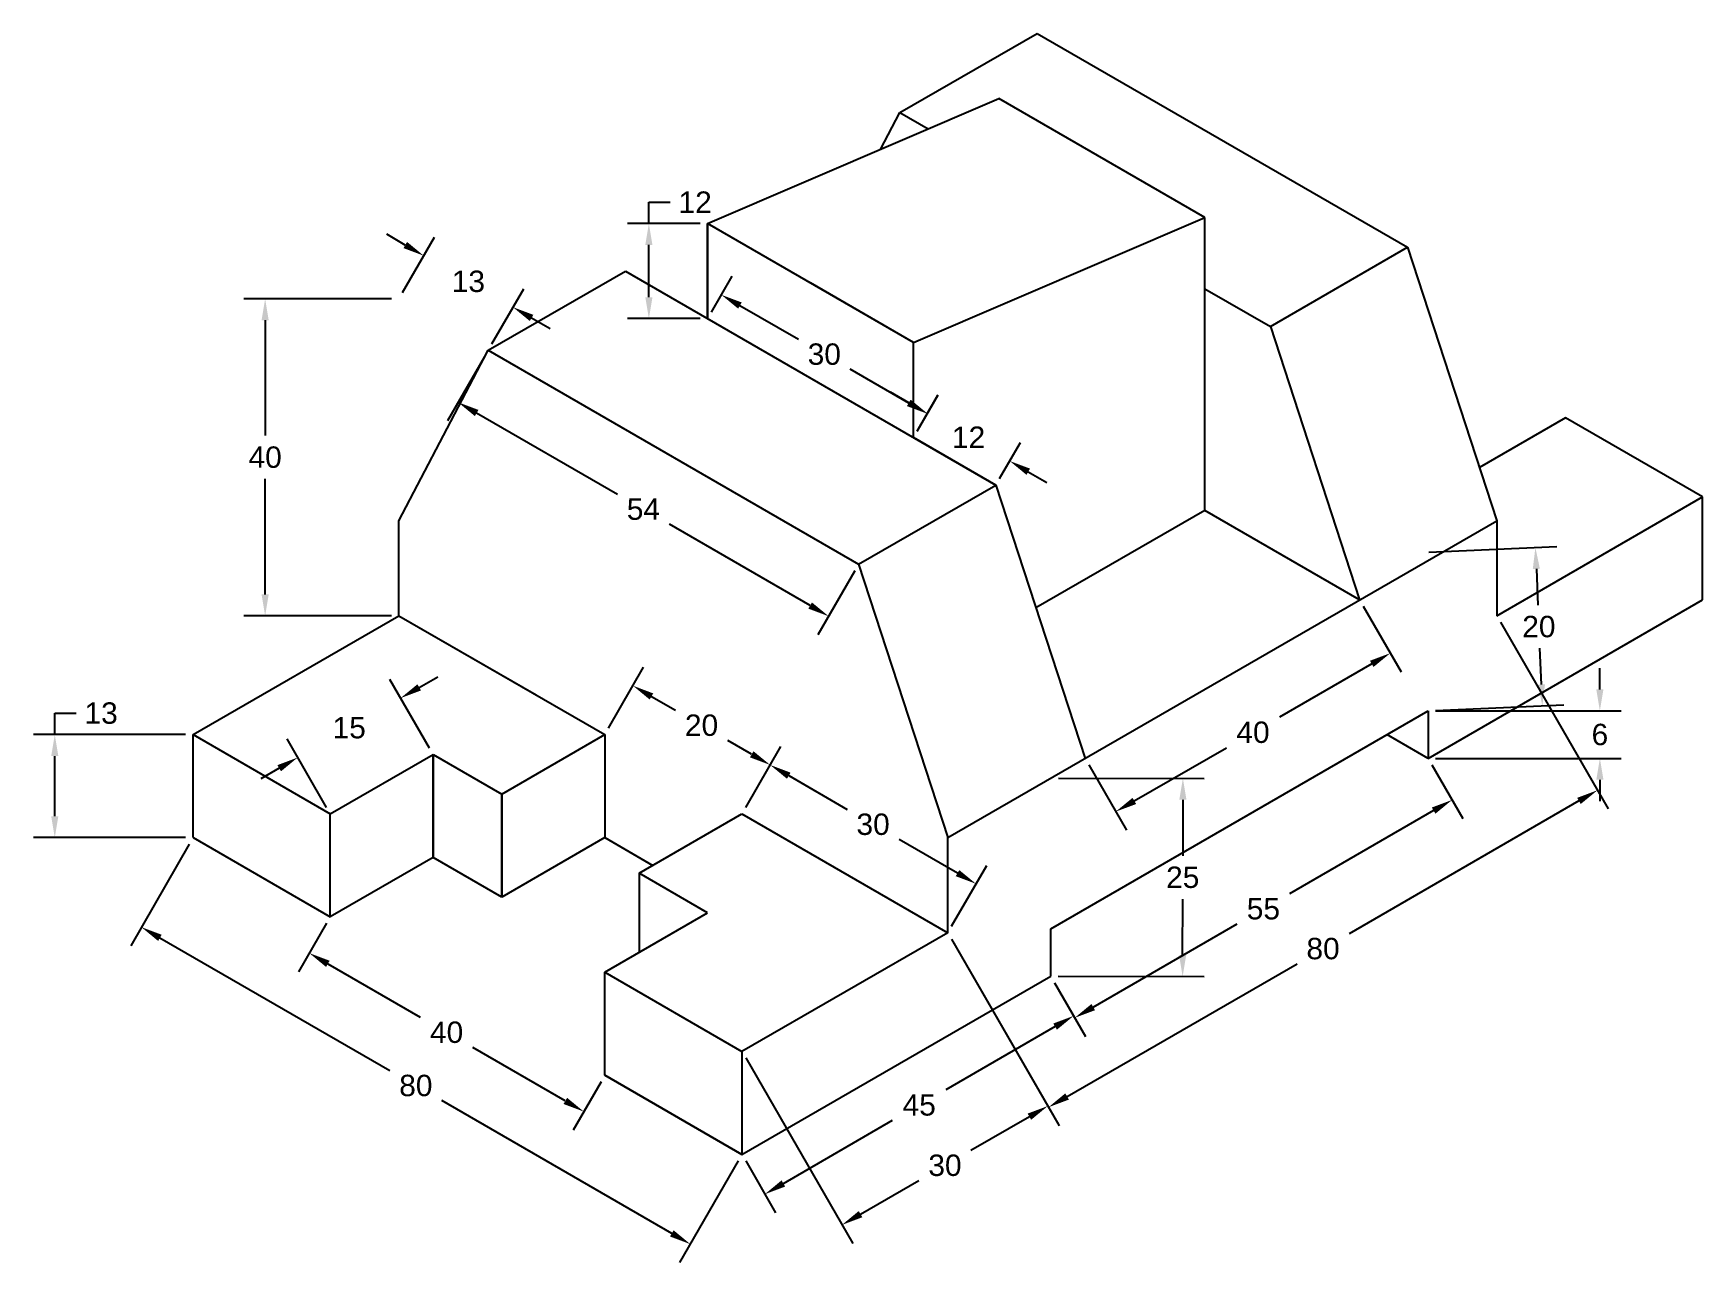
# Model space of a CAD drawing. Header units: inches. Extents: x -11 to 200, y -38 to 117.
import ezdxf

# ---------------------------------------------------------------- set-up
doc = ezdxf.new("R2010")
doc.units = ezdxf.units.IN
doc.header["$MEASUREMENT"] = 0
doc.styles.get("Standard").update_dxf_attribs({"font": 'arial.ttf'})
doc.dimstyles.get("Standard").update_dxf_attribs({"dimscale": 15, "dimtxt": 0.18, "dimasz": 0.18, "dimexe": 0.18, "dimexo": 0.0625, "dimgap": 0.09, "dimtad": 0, "dimtih": 1, "dimtoh": 1, "dimdec": 0, "dimzin": 0, "dimdsep": 46, "dimtxsty": 'Standard', "dimcen": 0.09, "dimadec": 0, "dimazin": 0, "dimtfac": 1, "dimtdec": 0, "dimtofl": 0, "dimtmove": 0, "dimatfit": 3, "dimfxl": 1, "dimtolj": 1, "dimtzin": 0, "dimarcsym": 0})

# ---------------------------------------------------------------- blocks, each defined once
blk = doc.blocks.new('*D3')
at = {"color": 0, "lineweight": -2, "transparency": 16777216}
for p, q in [((-8.17, 28.56), (-8.17, 31.26)), ((-8.17, 31.26), (-5.47, 31.26)), ((8.34, 28.56), (-10.87, 28.56)), ((-8.17, 18.26), (-8.17, 25.86)), ((8.34, 15.56), (-10.87, 15.56))]:
    blk.add_line(p, q, dxfattribs=at)
at = {"color": 0, "transparency": 16777216}
for points in [[(-8.62, 25.86), (-7.72, 25.86), (-8.17, 28.56)], [(-8.62, 18.26), (-7.72, 18.26), (-8.17, 15.56)]]:
    blk.add_solid(points, dxfattribs=at)
at = {"layer": 'Defpoints', "color": 0, "transparency": 16777216}
for p in [(-8.17, 28.56), (9.28, 28.56), (9.28, 15.56)]:
    blk.add_point(p, dxfattribs=at)
at = {"color": 0, "transparency": 16777216, "insert": (-2.32, 31.26), "char_height": 2.7, "attachment_point": 5}
blk.add_mtext('\\A1;13', dxfattribs=at)
blk = doc.blocks.new('*D4')
at = {"color": 0, "lineweight": -2, "transparency": 16777216}
for p, q in [((37.82, 34.52), (40.16, 35.87)), ((39.12, 26.87), (34.13, 35.51)), ((26.13, 19.37), (21.14, 28.01)), ((20.16, 24.32), (17.82, 22.97))]:
    blk.add_line(p, q, dxfattribs=at)
at = {"color": 0, "transparency": 16777216}
for points in [[(37.6, 34.91), (38.05, 34.13), (35.48, 33.17)], [(19.93, 24.71), (20.38, 23.93), (22.49, 25.67)]]:
    blk.add_solid(points, dxfattribs=at)
at = {"layer": 'Defpoints', "color": 0, "transparency": 16777216}
for p in [(35.48, 33.17), (39.59, 26.06), (26.6, 18.56)]:
    blk.add_point(p, dxfattribs=at)
at = {"color": 0, "transparency": 16777216, "insert": (28.99, 29.42), "char_height": 2.7, "attachment_point": 5}
blk.add_mtext('\\A1;15', dxfattribs=at)
blk = doc.blocks.new('*D5')
at = {"color": 0, "lineweight": -2, "transparency": 16777216}
for p, q in [((26.13, 4.75), (22.61, -1.36)), ((26.3, -0.37), (37.95, -7.09)), ((56.26, -17.67), (44.61, -10.94)), ((60.77, -15.25), (57.25, -21.36))]:
    blk.add_line(p, q, dxfattribs=at)
at = {"color": 0, "transparency": 16777216}
for points in [[(26.52, 0.02), (26.07, -0.76), (23.96, 0.98)], [(56.49, -17.28), (56.04, -18.06), (58.6, -19.02)]]:
    blk.add_solid(points, dxfattribs=at)
at = {"layer": 'Defpoints', "color": 0, "transparency": 16777216}
for p in [(26.6, 5.56), (61.24, -14.44), (58.6, -19.02)]:
    blk.add_point(p, dxfattribs=at)
at = {"color": 0, "transparency": 16777216, "insert": (41.28, -9.02), "char_height": 2.7, "attachment_point": 5}
blk.add_mtext('\\A1;40', dxfattribs=at)
blk = doc.blocks.new('*D6')
at = {"color": 0, "lineweight": -2, "transparency": 16777216}
for p, q in [((8.81, 14.75), (1.41, 1.92)), ((5.1, 2.91), (34.12, -13.84)), ((69.7, -34.39), (40.68, -17.63)), ((78.09, -25.25), (70.69, -38.08))]:
    blk.add_line(p, q, dxfattribs=at)
at = {"color": 0, "transparency": 16777216}
for points in [[(5.32, 3.3), (4.87, 2.52), (2.76, 4.26)], [(69.93, -34), (69.48, -34.78), (72.04, -35.74)]]:
    blk.add_solid(points, dxfattribs=at)
at = {"layer": 'Defpoints', "color": 0, "transparency": 16777216}
for p in [(9.28, 15.56), (78.56, -24.44), (72.04, -35.74)]:
    blk.add_point(p, dxfattribs=at)
at = {"color": 0, "transparency": 16777216, "insert": (37.4, -15.74), "char_height": 2.7, "attachment_point": 5}
blk.add_mtext('\\A1;80', dxfattribs=at)
blk = doc.blocks.new('*D7')
at = {"color": 0, "lineweight": -2, "transparency": 16777216}
for p, q in [((79.03, 19.37), (83.47, 27.06)), ((84.46, 23.38), (91.83, 19.12)), ((105.76, 11.08), (98.39, 15.33)), ((105.01, 4.37), (109.45, 12.06))]:
    blk.add_line(p, q, dxfattribs=at)
at = {"color": 0, "transparency": 16777216}
for points in [[(84.69, 23.76), (84.24, 22.99), (82.12, 24.73)], [(105.99, 11.46), (105.54, 10.69), (108.1, 9.73)]]:
    blk.add_solid(points, dxfattribs=at)
at = {"layer": 'Defpoints', "color": 0, "transparency": 16777216}
for p in [(78.56, 18.56), (108.1, 9.73), (104.54, 3.56)]:
    blk.add_point(p, dxfattribs=at)
at = {"color": 0, "transparency": 16777216, "insert": (95.11, 17.23), "char_height": 2.7, "attachment_point": 5}
blk.add_mtext('\\A1;30', dxfattribs=at)
blk = doc.blocks.new('*D8')
at = {"color": 0, "lineweight": -2, "transparency": 16777216}
for p, q in [((61.71, 29.37), (66.15, 37.06)), ((67.14, 33.38), (70.16, 31.63)), ((79.78, 26.08), (76.76, 27.82)), ((79.03, 19.37), (83.47, 27.06))]:
    blk.add_line(p, q, dxfattribs=at)
at = {"color": 0, "transparency": 16777216}
for points in [[(67.36, 33.76), (66.91, 32.99), (64.8, 34.73)], [(80.01, 26.46), (79.56, 25.69), (82.12, 24.73)]]:
    blk.add_solid(points, dxfattribs=at)
at = {"layer": 'Defpoints', "color": 0, "transparency": 16777216}
for p in [(61.24, 28.56), (82.12, 24.73), (78.56, 18.56)]:
    blk.add_point(p, dxfattribs=at)
at = {"color": 0, "transparency": 16777216, "insert": (73.46, 29.73), "char_height": 2.7, "attachment_point": 5}
blk.add_mtext('\\A1;20', dxfattribs=at)
blk = doc.blocks.new('*D9')
at = {"color": 0, "lineweight": -2, "transparency": 16777216}
for p, q in [((118, -2.75), (121.77, -9.28)), ((118.08, -8.29), (104.28, -16.26)), ((83.79, -28.09), (97.58, -20.12)), ((79.03, -25.25), (82.8, -31.78))]:
    blk.add_line(p, q, dxfattribs=at)
at = {"color": 0, "transparency": 16777216}
for points in [[(117.86, -7.9), (118.31, -8.68), (120.42, -6.94)], [(83.56, -27.7), (84.01, -28.48), (81.45, -29.44)]]:
    blk.add_solid(points, dxfattribs=at)
at = {"layer": 'Defpoints', "color": 0, "transparency": 16777216}
for p in [(117.53, -1.94), (120.42, -6.94), (78.56, -24.44)]:
    blk.add_point(p, dxfattribs=at)
at = {"color": 0, "transparency": 16777216, "insert": (100.93, -18.19), "char_height": 2.7, "attachment_point": 5}
blk.add_mtext('\\A1;45', dxfattribs=at)
blk = doc.blocks.new('*D10')
at = {"color": 0, "lineweight": -2, "transparency": 16777216}
for p, q in [((165.63, 24.75), (169.54, 17.98)), ((165.85, 18.97), (147.67, 8.47)), ((122.9, -5.83), (141.08, 4.67)), ((118, -2.75), (121.91, -9.52))]:
    blk.add_line(p, q, dxfattribs=at)
at = {"color": 0, "transparency": 16777216}
for points in [[(165.63, 19.36), (166.08, 18.58), (168.19, 20.32)], [(122.67, -5.44), (123.12, -6.22), (120.56, -7.18)]]:
    blk.add_solid(points, dxfattribs=at)
at = {"layer": 'Defpoints', "color": 0, "transparency": 16777216}
for p in [(165.16, 25.56), (168.19, 20.32), (117.53, -1.94)]:
    blk.add_point(p, dxfattribs=at)
at = {"color": 0, "transparency": 16777216, "insert": (144.37, 6.57), "char_height": 2.7, "attachment_point": 5}
blk.add_mtext('\\A1;55', dxfattribs=at)
blk = doc.blocks.new('*D11')
at = {"color": 0, "lineweight": -2, "transparency": 16777216}
for p, q in [((105.01, 2.75), (118.52, -20.65)), ((79.03, -12.25), (92.54, -35.65)), ((114.83, -19.66), (107.46, -23.92)), ((93.53, -31.96), (100.9, -27.71))]:
    blk.add_line(p, q, dxfattribs=at)
at = {"color": 0, "transparency": 16777216}
for points in [[(114.61, -19.27), (115.06, -20.05), (117.17, -18.31)], [(93.3, -31.57), (93.75, -32.35), (91.19, -33.31)]]:
    blk.add_solid(points, dxfattribs=at)
at = {"layer": 'Defpoints', "color": 0, "transparency": 16777216}
for p in [(104.54, 3.56), (78.56, -11.44), (117.17, -18.31)]:
    blk.add_point(p, dxfattribs=at)
at = {"color": 0, "transparency": 16777216, "insert": (104.18, -25.81), "char_height": 2.7, "attachment_point": 5}
blk.add_mtext('\\A1;30', dxfattribs=at)
blk = doc.blocks.new('*D12')
at = {"color": 0, "lineweight": -2, "transparency": 16777216}
for p, q in [((174.29, 42.75), (187.89, 19.2)), ((184.2, 20.19), (155.18, 3.43)), ((105.01, 2.75), (118.61, -20.8)), ((119.59, -17.11), (148.62, -0.35))]:
    blk.add_line(p, q, dxfattribs=at)
at = {"color": 0, "transparency": 16777216}
for points in [[(183.97, 20.58), (184.42, 19.8), (186.54, 21.54)], [(119.37, -16.72), (119.82, -17.5), (117.26, -18.46)]]:
    blk.add_solid(points, dxfattribs=at)
at = {"layer": 'Defpoints', "color": 0, "transparency": 16777216}
for p in [(173.82, 43.56), (186.54, 21.54), (104.54, 3.56)]:
    blk.add_point(p, dxfattribs=at)
at = {"color": 0, "transparency": 16777216, "insert": (151.9, 1.54), "char_height": 2.7, "attachment_point": 5}
blk.add_mtext('\\A1;80', dxfattribs=at)
blk = doc.blocks.new('*D13')
at = {"color": 0, "lineweight": -2, "transparency": 16777216}
for p, q in [((186.84, 34.26), (186.84, 36.96)), ((166.1, 31.56), (189.54, 31.56)), ((166.1, 25.56), (189.54, 25.56)), ((186.84, 22.86), (186.84, 20.16))]:
    blk.add_line(p, q, dxfattribs=at)
at = {"color": 0, "transparency": 16777216}
for points in [[(186.39, 34.26), (187.29, 34.26), (186.84, 31.56)], [(186.39, 22.86), (187.29, 22.86), (186.84, 25.56)]]:
    blk.add_solid(points, dxfattribs=at)
at = {"layer": 'Defpoints', "color": 0, "transparency": 16777216}
for p in [(165.16, 31.56), (186.84, 31.56), (165.16, 25.56)]:
    blk.add_point(p, dxfattribs=at)
at = {"color": 0, "transparency": 16777216, "insert": (186.84, 28.56), "char_height": 2.7, "attachment_point": 5}
blk.add_mtext('\\A1;6', dxfattribs=at)
blk = doc.blocks.new('*D14')
at = {"color": 0, "lineweight": -2, "transparency": 16777216}
for p, q in [((156.97, 44.75), (161.74, 36.5)), ((158.05, 37.49), (146.4, 30.76)), ((128.08, 20.19), (139.73, 26.91)), ((122.33, 24.75), (127.09, 16.5))]:
    blk.add_line(p, q, dxfattribs=at)
at = {"color": 0, "transparency": 16777216}
for points in [[(157.82, 37.88), (158.27, 37.1), (160.39, 38.84)], [(127.86, 20.58), (128.31, 19.8), (125.74, 18.84)]]:
    blk.add_solid(points, dxfattribs=at)
at = {"layer": 'Defpoints', "color": 0, "transparency": 16777216}
for p in [(156.5, 45.56), (160.39, 38.84), (121.86, 25.56)]:
    blk.add_point(p, dxfattribs=at)
at = {"color": 0, "transparency": 16777216, "insert": (143.06, 28.84), "char_height": 2.7, "attachment_point": 5}
blk.add_mtext('\\A1;40', dxfattribs=at)
blk = doc.blocks.new('*D15')
at = {"color": 0, "lineweight": -2, "transparency": 16777216}
for p, q in [((118.5, 23.06), (136.91, 23.04)), ((134.21, 20.34), (134.2, 13.27)), ((134.18, 0.74), (134.19, 7.81)), ((118.47, -1.94), (136.88, -1.96))]:
    blk.add_line(p, q, dxfattribs=at)
at = {"color": 0, "transparency": 16777216}
for points in [[(133.76, 20.34), (134.66, 20.34), (134.21, 23.04)], [(133.73, 0.74), (134.63, 0.74), (134.18, -1.96)]]:
    blk.add_solid(points, dxfattribs=at)
at = {"layer": 'Defpoints', "color": 0, "transparency": 16777216}
for p in [(117.56, 23.06), (134.21, 23.04), (117.53, -1.94)]:
    blk.add_point(p, dxfattribs=at)
at = {"color": 0, "transparency": 16777216, "insert": (134.19, 10.54), "char_height": 2.7, "attachment_point": 5}
blk.add_mtext('\\A1;25', dxfattribs=at)
blk = doc.blocks.new('*D16')
at = {"color": 0, "lineweight": -2, "transparency": 16777216}
for p, q in [((165.23, 51.58), (181.4, 52.29)), ((178.82, 49.47), (179.02, 44.91)), ((179.46, 34.89), (179.26, 39.45)), ((166.1, 31.6), (182.27, 32.31))]:
    blk.add_line(p, q, dxfattribs=at)
at = {"color": 0, "transparency": 16777216}
for points in [[(179.27, 49.49), (178.37, 49.45), (178.7, 52.17)], [(179.91, 34.91), (179.01, 34.87), (179.58, 32.19)]]:
    blk.add_solid(points, dxfattribs=at)
at = {"layer": 'Defpoints', "color": 0, "transparency": 16777216}
for p in [(164.29, 51.54), (178.7, 52.17), (165.16, 31.56)]:
    blk.add_point(p, dxfattribs=at)
at = {"color": 0, "transparency": 16777216, "insert": (179.14, 42.18), "char_height": 2.7, "attachment_point": 5}
blk.add_mtext('\\A1;20', dxfattribs=at)
blk = doc.blocks.new('*D17')
at = {"color": 0, "lineweight": -2, "transparency": 16777216}
for p, q in [((46.05, 76.25), (41.38, 68.17)), ((45.07, 69.15), (62.84, 58.9)), ((87.16, 44.85), (69.4, 55.11)), ((92.82, 49.25), (88.15, 41.17))]:
    blk.add_line(p, q, dxfattribs=at)
at = {"color": 0, "transparency": 16777216}
for points in [[(45.3, 69.54), (44.85, 68.76), (42.73, 70.5)], [(87.39, 45.24), (86.94, 44.46), (89.5, 43.5)]]:
    blk.add_solid(points, dxfattribs=at)
at = {"layer": 'Defpoints', "color": 0, "transparency": 16777216}
for p in [(46.52, 77.06), (93.28, 50.06), (89.5, 43.5)]:
    blk.add_point(p, dxfattribs=at)
at = {"color": 0, "transparency": 16777216, "insert": (66.12, 57), "char_height": 2.7, "attachment_point": 5}
blk.add_mtext('\\A1;54', dxfattribs=at)
blk = doc.blocks.new('*D18')
at = {"color": 0, "lineweight": -2, "transparency": 16777216}
for p, q in [((34.32, 83.56), (15.68, 83.56)), ((18.38, 80.86), (18.38, 66.29)), ((18.38, 46.26), (18.38, 60.83)), ((34.32, 43.56), (15.68, 43.56))]:
    blk.add_line(p, q, dxfattribs=at)
at = {"color": 0, "transparency": 16777216}
for points in [[(17.93, 80.86), (18.83, 80.86), (18.38, 83.56)], [(17.93, 46.26), (18.83, 46.26), (18.38, 43.56)]]:
    blk.add_solid(points, dxfattribs=at)
at = {"layer": 'Defpoints', "color": 0, "transparency": 16777216}
for p in [(18.38, 83.56), (35.26, 83.56), (35.26, 43.56)]:
    blk.add_point(p, dxfattribs=at)
at = {"color": 0, "transparency": 16777216, "insert": (18.38, 63.56), "char_height": 2.7, "attachment_point": 5}
blk.add_mtext('\\A1;40', dxfattribs=at)
blk = doc.blocks.new('*D19')
at = {"color": 0, "lineweight": -2, "transparency": 16777216}
for p, q in [((36.07, 90.35), (33.73, 91.7)), ((35.73, 84.37), (39.75, 91.34)), ((46.99, 77.87), (51.01, 84.84)), ((52, 81.15), (54.34, 79.8))]:
    blk.add_line(p, q, dxfattribs=at)
at = {"color": 0, "transparency": 16777216}
for points in [[(36.29, 90.74), (35.84, 89.96), (38.4, 89)], [(52.23, 81.54), (51.78, 80.76), (49.66, 82.5)]]:
    blk.add_solid(points, dxfattribs=at)
at = {"layer": 'Defpoints', "color": 0, "transparency": 16777216}
for p in [(38.4, 89), (35.26, 83.56), (46.52, 77.06)]:
    blk.add_point(p, dxfattribs=at)
at = {"color": 0, "transparency": 16777216, "insert": (44.03, 85.75), "char_height": 2.7, "attachment_point": 5}
blk.add_mtext('\\A1;13', dxfattribs=at)
blk = doc.blocks.new('*D20')
at = {"color": 0, "lineweight": -2, "transparency": 16777216}
for p, q in [((66.81, 93.06), (66.81, 95.76)), ((66.81, 95.76), (69.51, 95.76)), ((73.29, 93.06), (64.11, 93.06)), ((66.81, 83.76), (66.81, 90.36)), ((73.29, 81.06), (64.11, 81.06))]:
    blk.add_line(p, q, dxfattribs=at)
at = {"color": 0, "transparency": 16777216}
for points in [[(66.36, 90.36), (67.26, 90.36), (66.81, 93.06)], [(66.36, 83.76), (67.26, 83.76), (66.81, 81.06)]]:
    blk.add_solid(points, dxfattribs=at)
at = {"layer": 'Defpoints', "color": 0, "transparency": 16777216}
for p in [(66.81, 93.06), (74.23, 93.06), (74.23, 81.06)]:
    blk.add_point(p, dxfattribs=at)
at = {"color": 0, "transparency": 16777216, "insert": (72.65, 95.76), "char_height": 2.7, "attachment_point": 5}
blk.add_mtext('\\A1;12', dxfattribs=at)
blk = doc.blocks.new('*D21')
at = {"color": 0, "lineweight": -2, "transparency": 16777216}
for p, q in [((74.7, 81.87), (77.31, 86.4)), ((78.3, 82.71), (85.68, 78.45)), ((99.61, 70.41), (92.23, 74.67)), ((100.68, 66.87), (103.29, 71.4))]:
    blk.add_line(p, q, dxfattribs=at)
at = {"color": 0, "transparency": 16777216}
for points in [[(78.53, 83.1), (78.08, 82.32), (75.96, 84.06)], [(99.83, 70.8), (99.38, 70.02), (101.94, 69.06)]]:
    blk.add_solid(points, dxfattribs=at)
at = {"layer": 'Defpoints', "color": 0, "transparency": 16777216}
for p in [(74.23, 81.06), (101.94, 69.06), (100.21, 66.06)]:
    blk.add_point(p, dxfattribs=at)
at = {"color": 0, "transparency": 16777216, "insert": (88.95, 76.56), "char_height": 2.7, "attachment_point": 5}
blk.add_mtext('\\A1;30', dxfattribs=at)
blk = doc.blocks.new('*D22')
at = {"color": 0, "lineweight": -2, "transparency": 16777216}
for p, q in [((99.62, 70.44), (97.29, 71.79)), ((100.68, 66.87), (103.31, 71.43)), ((111.07, 60.87), (113.7, 65.43)), ((114.69, 61.74), (117.03, 60.39))]:
    blk.add_line(p, q, dxfattribs=at)
at = {"color": 0, "transparency": 16777216}
for points in [[(99.85, 70.83), (99.4, 70.05), (101.96, 69.09)], [(114.92, 62.13), (114.47, 61.35), (112.35, 63.09)]]:
    blk.add_solid(points, dxfattribs=at)
at = {"layer": 'Defpoints', "color": 0, "transparency": 16777216}
for p in [(100.21, 66.06), (112.35, 63.09), (110.6, 60.06)]:
    blk.add_point(p, dxfattribs=at)
at = {"color": 0, "transparency": 16777216, "insert": (107.16, 66.09), "char_height": 2.7, "attachment_point": 5}
blk.add_mtext('\\A1;12', dxfattribs=at)

msp = doc.modelspace()

# ---------------------------------------------------------------- linework, layer by layer
for p, q in [((98.48, 107.06), (115.8, 117.06)), ((115.8, 117.06), (162.57, 90.06)), ((74.23, 93.06), (110.99, 108.83)), ((136.97, 93.83), (110.99, 108.83)), ((96.05, 102.42), (98.48, 107.06)), ((98.48, 107.06), (102.05, 105)), ((100.21, 78.06), (74.23, 93.06)), ((74.23, 93.06), (74.23, 81.06)), ((74.23, 81.06), (74.23, 93.06)), ((100.21, 78.06), (136.97, 93.83)), ((136.97, 56.84), (136.97, 93.83)), ((145.25, 80.06), (162.57, 90.06)), ((162.57, 90.06), (173.82, 55.56)), ((46.52, 77.06), (63.84, 87.06)), ((63.84, 87.06), (110.6, 60.06)), ((100.21, 78.06), (87.22, 85.56)), ((136.97, 84.84), (145.25, 80.06)), ((145.25, 80.06), (156.5, 45.56)), ((100.21, 66.06), (100.21, 78.06)), ((35.26, 55.56), (46.52, 77.06)), ((46.52, 77.06), (93.28, 50.06)), ((46.52, 77.06), (93.28, 50.06)), ((182.49, 68.56), (171.63, 62.29)), ((199.81, 58.56), (182.49, 68.56)), ((110.6, 60.06), (100.21, 66.06)), ((93.28, 50.06), (110.6, 60.06)), ((110.6, 60.06), (121.86, 25.56)), ((173.82, 43.56), (199.81, 58.56)), ((199.81, 45.56), (199.81, 58.56)), ((35.26, 43.56), (35.26, 55.56)), ((104.54, 15.56), (173.82, 55.56)), ((136.97, 56.84), (115.67, 44.54)), ((156.5, 45.56), (136.97, 56.84)), ((173.82, 55.56), (173.82, 43.56)), ((93.28, 50.06), (104.54, 15.56)), ((165.16, 25.56), (199.81, 45.56)), ((199.81, 45.56), (199.81, 45.56)), ((9.28, 28.56), (35.26, 43.56)), ((35.26, 43.56), (52.58, 33.56)), ((35.26, 43.56), (61.24, 28.56)), ((117.53, 4.06), (165.16, 31.56)), ((165.16, 31.56), (165.16, 25.56)), ((9.28, 15.56), (9.28, 28.56)), ((9.28, 28.56), (26.6, 18.56)), ((48.25, 21.06), (61.24, 28.56)), ((61.24, 28.56), (61.24, 15.56)), ((165.16, 25.56), (159.97, 28.56)), ((26.6, 18.56), (39.59, 26.06)), ((39.59, 26.06), (48.25, 21.06)), ((39.59, 13.06), (39.59, 26.06)), ((39.59, 26.06), (39.59, 13.06)), ((48.25, 8.06), (48.25, 21.06)), ((48.25, 21.06), (48.25, 8.06)), ((26.6, 5.56), (26.6, 18.56)), ((65.57, 11.06), (78.56, 18.56)), ((78.56, 18.56), (104.54, 3.56)), ((9.28, 15.56), (26.6, 5.56)), ((61.24, 15.56), (48.25, 8.06)), ((61.24, 15.56), (67.3, 12.06)), ((104.54, 3.56), (104.54, 15.56)), ((39.59, 13.06), (26.6, 5.56)), ((48.25, 8.06), (39.59, 13.06)), ((74.23, 6.06), (65.57, 11.06)), ((65.57, 11.06), (65.57, 1.06)), ((61.24, -1.44), (74.23, 6.06)), ((104.54, 3.56), (78.56, -11.44)), ((117.53, -1.94), (117.53, 4.06)), ((61.24, -14.44), (61.24, -1.44)), ((61.24, -1.44), (78.56, -11.44)), ((78.56, -24.44), (117.53, -1.94)), ((78.56, -24.44), (117.53, -1.94)), ((78.56, -11.44), (78.56, -24.44)), ((78.56, -24.44), (61.24, -14.44)), ((61.24, -14.44), (78.56, -24.44))]:
    msp.add_line(p, q)

# ---------------------------------------------------------------- dimensions: what is measured, and where the dimension line sits
for p1, p2, distance, picture, middle in [((74.23, 81.06), (74.23, 93.06), 7.42, '*D20', (72.65, 95.76)), ((46.52, 77.06), (35.26, 83.56), -6.29, '*D19', (44.03, 85.75)), ((74.23, 81.06), (100.21, 66.06), 3.46, '*D21', (88.95, 76.56)), ((35.26, 43.56), (35.26, 83.56), 16.88, '*D18', (18.38, 63.56)), ((46.52, 77.06), (93.28, 50.06), -7.57, '*D17', (66.12, 57)), ((100.21, 66.06), (110.6, 60.06), 3.5, '*D22', (107.16, 66.09)), ((165.16, 31.56), (164.29, 51.54), -14.43, '*D16', (179.14, 42.18)), ((121.86, 25.56), (156.5, 45.56), -7.76, '*D14', (143.06, 28.84)), ((104.54, 3.56), (173.82, 43.56), -25.42, '*D12', (151.9, 1.54)), ((26.6, 18.56), (39.59, 26.06), 8.21, '*D4', (28.99, 29.42)), ((61.24, 28.56), (78.56, 18.56), 7.12, '*D8', (73.46, 29.73)), ((165.16, 25.56), (165.16, 31.56), -21.68, '*D13', (186.84, 28.56)), ((9.28, 15.56), (9.28, 28.56), 17.45, '*D3', (-2.32, 31.26)), ((78.56, 18.56), (104.54, 3.56), 7.12, '*D7', (95.11, 17.23)), ((117.53, -1.94), (165.16, 25.56), -6.05, '*D10', (144.37, 6.57)), ((117.53, -1.94), (117.56, 23.06), -16.65, '*D15', (134.19, 10.54)), ((9.28, 15.56), (78.56, -24.44), -13.05, '*D6', (37.4, -15.74)), ((26.6, 5.56), (61.24, -14.44), -5.28, '*D5', (41.28, -9.02)), ((78.56, -11.44), (104.54, 3.56), -25.26, '*D11', (104.18, -25.81)), ((78.56, -24.44), (117.53, -1.94), -5.77, '*D9', (100.93, -18.19))]:
    dim = msp.add_aligned_dim(p1=p1, p2=p2, distance=distance, dimstyle='Standard')
    dim.commit()
    dim.dimension.update_dxf_attribs({"geometry": picture, "text_midpoint": middle})

doc.saveas('drawing.dxf')
